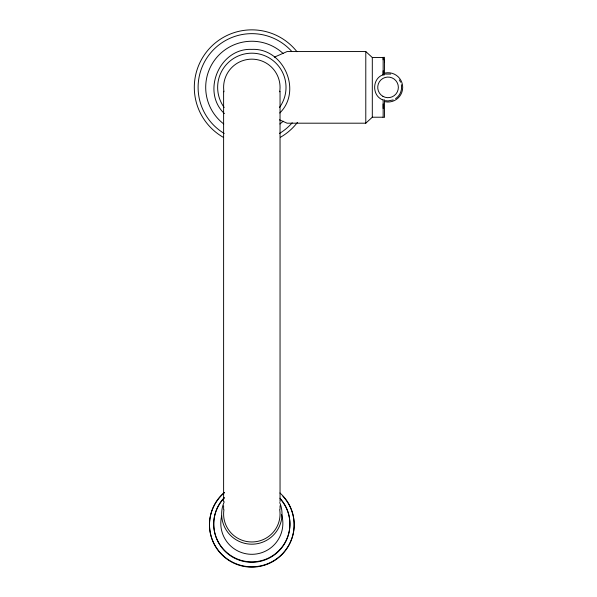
<?xml version="1.0" encoding="UTF-8"?>
<svg xmlns="http://www.w3.org/2000/svg" width="597" height="597" viewBox="0 0 597 597"><rect width="100%" height="100%" fill="white"/><g stroke="black" fill="none" stroke-linecap="round" stroke-linejoin="round"><path stroke-width="0.9" d="M383.155 108.482L383.155 103.953M383.155 75.095L383.155 70.789M383.155 59.797L383.155 58.103M384.513 62.334L384.513 59.551M279.784 112.99C302.5 90.759 283.538 47.79 251.83 49.387C219.726 47.767 200.973 91.587 224.42 113.609M279.471 119.833L287.105 123.191L365.789 123.191L372.304 117.221L383.155 117.221M395.58 98.654C400.042 95.669 402.393 89.998 401.348 84.729M382.849 74.841C371.924 78.789 371.924 95.96 382.849 99.908M274.381 57.155L287.105 51.558L365.789 51.558L372.304 57.528L383.155 57.528M393.236 99.908L388.043 100.938L385.393 100.677M385.393 74.065L390.692 74.065M399.326 79.834L400.58 82.185M384.513 57.252L384.513 74.983M384.513 99.766L384.513 117.49M383.155 57.252L383.155 74.983M383.155 99.654L383.155 117.49M372.304 57.528L372.304 117.221M365.789 51.558L365.789 123.191M280.045 91.214L280.045 501.532M280.045 505.786L280.045 509.316M223.614 91.214L223.614 501.532M223.614 505.786L223.614 509.316M297.463 122.392A57.521 57.521 0 0 1 280.59 137.191M223.069 137.191A57.521 57.521 0 0 1 208.308 49.76A57.521 57.521 0 0 1 296.955 51.7M224.173 107.467A34.186 34.186 0 0 1 228.95 61.969A34.186 34.186 0 0 1 274.71 61.969A34.186 34.186 0 0 1 279.486 107.467M292.224 122.795A53.723 53.723 0 0 1 279.448 133.459M224.211 133.459A53.723 53.723 0 0 1 210.301 53.29A53.723 53.723 0 0 1 291.635 51.29M283.202 121.184A46.126 46.126 0 0 1 279.911 123.967M223.748 123.967A46.126 46.126 0 0 1 216.584 57.611A46.126 46.126 0 0 1 283.202 53.558M223.957 91.789A28.216 28.216 0 0 1 251.83 59.155A28.216 28.216 0 0 1 279.702 91.789M279.702 509.689A28.216 27.91 0 0 1 251.83 541.964A28.216 27.91 0 0 1 223.957 509.689M282.911 496.234A42.327 42.238 0 0 1 280.157 556.3A42.327 42.238 0 0 1 220.002 552.762A42.327 42.238 0 0 1 224.338 492.786M279.724 502.525A30.193 30.134 0 0 1 251.434 544.188A30.193 30.134 0 0 1 224.248 501.801M279.948 492.988A42.327 42.238 0 0 1 282.15 554.038A42.327 42.238 0 0 1 220.935 553.434A42.327 42.238 0 0 1 224.338 492.435M285.776 507.017A38.096 38.014 0 0 1 272.814 556.008A38.096 38.014 0 0 1 222.584 548.643A38.096 38.014 0 0 1 224.293 498.01M280.515 499.264A38.096 38.014 0 0 1 285.381 506.263M279.948 498.211A38.096 38.014 0 0 1 278.157 551.337A38.096 38.014 0 0 1 224.89 550.74A38.096 38.014 0 0 1 224.293 497.585M281.59 514.539A31.044 30.977 0 0 1 252.643 554.3A31.044 30.977 0 0 1 221.644 516.106M385.184 73.006A14.649 14.649 0 0 1 402.691 87.371A14.649 14.649 0 0 1 385.184 101.744M382.886 96.304A10.313 10.313 0 0 0 398.356 87.371A10.313 10.313 0 0 0 382.886 78.446A10.313 10.313 0 0 0 382.886 96.304"/></g></svg>
